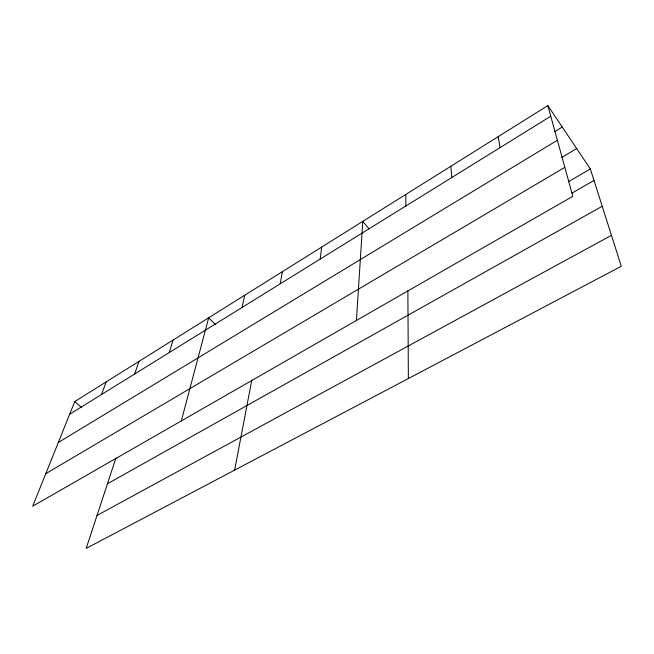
<?xml version="1.0" encoding="UTF-8"?>
<svg xmlns="http://www.w3.org/2000/svg" width="654" height="654" viewBox="0 0 654 654"><rect width="100%" height="100%" fill="white"/><g stroke="black" fill="none" stroke-linecap="round" stroke-linejoin="round"><path stroke-width="0.98" d="M356.414 320.468L362.79 221.371L369.118 228.949M320.207 259.049L321.686 247.081M280.239 283.811L282.381 271.672M234.631 470.136L251.815 380.007M242.005 307.486L244.751 295.216M181.305 420.939L208.691 317.77L215.755 324.899M169.28 352.539L173.089 340.047M115.946 457.914L86.181 548.404L621.3 266.276L590.358 168.961L547.848 105.596L74.752 401.564L32.7 506.204L572.814 196.306L547.848 105.596M134.675 373.974L138.959 361.4M101.493 394.534L106.201 381.887M69.651 414.26L550.774 116.224M554.437 131.806L562.236 127.04M58.296 442.505L557.38 140.234M561.77 157.467L576.681 148.572M45.764 473.692L564.843 167.342M568.539 181.665L590.358 168.961M572.119 193.02L594.004 180.43M107.436 483.788L602.22 206.272M97.013 515.458L611.465 235.342M74.752 401.564L81.439 407.409M498.184 136.67L500.057 147.641M450.892 166.255L451.8 177.528M407.875 290.531L408.366 378.535M405.815 194.451L405.848 205.994"/></g></svg>
